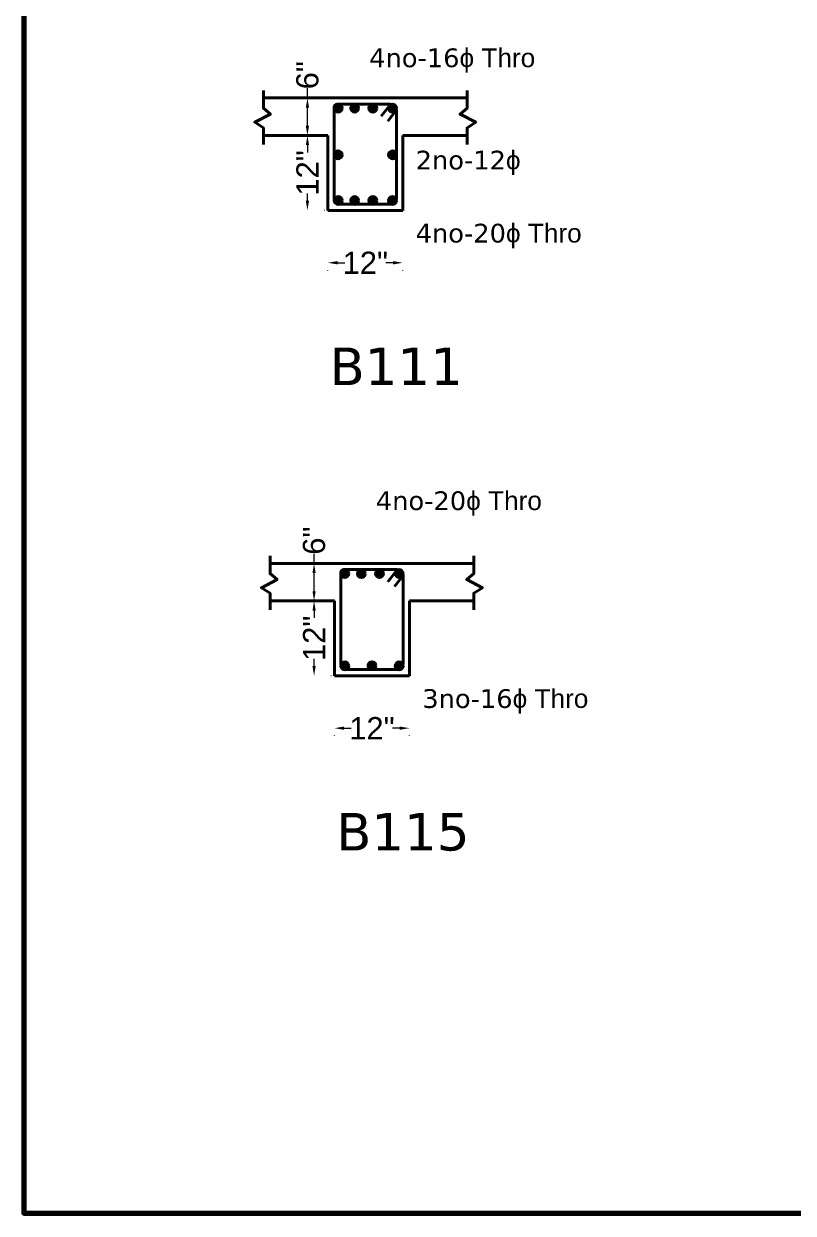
# Model space of a CAD drawing. Header units: feet. Extents: x 15113 to 123217, y -97269 to -8247.
# Drawn here: x 42026.4 to 42272.9, y -52613.9 to -52233 of the extents above; entities that cross this region are included whole.
import ezdxf

# ---------------------------------------------------------------- set-up
doc = ezdxf.new("R2010")
doc.units = ezdxf.units.FT
doc.header["$LTSCALE"] = 50.2
doc.header["$MEASUREMENT"] = 0
doc.header["$PDMODE"] = 3
doc.linetypes.add('DOT', pattern=[0.25, 0, -0.25])
for name, color, linetype, lineweight in [('drg seal', 250, 'Continuous', 120), ('Str Beam', 10, 'Continuous', 35), ('Str Column', 50, 'Continuous', 35), ('sTR fOOTING', 6, 'Continuous', 35), ('Str LBL', 3, 'Continuous', 35)]:
    doc.layers.add(name, color=color, linetype=linetype, lineweight=lineweight)
doc.layers.add('drg seal txt', color=7, linetype='Continuous')
doc.styles.add('5.2 INCH', font='arial.ttf', dxfattribs={"height": 5.2})
doc.styles.add('7.1 INCH', font='arial.ttf', dxfattribs={"height": 7.1})
doc.styles.get("Standard").update_dxf_attribs({"font": 'arial.ttf'})
doc.dimstyles.new('2.2 INCH', dxfattribs={"dimscale": 0, "dimtxt": 5.2, "dimasz": 3.1, "dimexe": 0.18, "dimexo": 1.063, "dimgap": 0.09, "dimtad": 0, "dimdec": 0, "dimzin": 0, "dimdsep": 46, "dimlunit": 4, "dimtxsty": '5.2 INCH', "dimcen": 0, "dimclrd": 230, "dimclre": 230, "dimclrt": 164, "dimadec": 0, "dimazin": 0, "dimtfac": 1, "dimtdec": 0, "dimtofl": 0, "dimtmove": 0, "dimatfit": 3, "dimfxl": 0.5, "dimtolj": 1, "dimtzin": 0, "dimlwd": 15, "dimlwe": 15, "dimarcsym": 0})

# ---------------------------------------------------------------- blocks, each defined once
blk = doc.blocks.new('*D700')
at = {"layer": 'Defpoints', "color": 0, "linetype": 'Continuous', "transparency": 16777216}
for p in [(42147.83, -52309.56), (42123.83, -52313.1), (42147.83, -52313.1)]:
    blk.add_point(p, dxfattribs=at)
at = {"layer": 'Str Beam', "color": 230, "linetype": 'DOT', "lineweight": 15, "transparency": 16777216}
for p, q in [((42123.83, -52312.03), (42123.83, -52309.38)), ((42147.83, -52312.03), (42147.83, -52309.38))]:
    blk.add_line(p, q, dxfattribs=at)
at = {"layer": 'Str Beam', "color": 230, "lineweight": 15, "transparency": 16777216}
for p, q in [((42126.93, -52309.56), (42129.23, -52309.56)), ((42144.73, -52309.56), (42142.42, -52309.56))]:
    blk.add_line(p, q, dxfattribs=at)
at = {"layer": 'Str Beam', "color": 230, "linetype": 'Continuous', "transparency": 16777216}
for points in [[(42126.93, -52309.04), (42126.93, -52310.08), (42123.83, -52309.56)], [(42144.73, -52309.04), (42144.73, -52310.08), (42147.83, -52309.56)]]:
    blk.add_solid(points, dxfattribs=at)
at = {"layer": 'Str Beam', "color": 164, "linetype": 'Continuous', "lineweight": 40, "transparency": 16777216, "insert": (42135.83, -52309.56), "char_height": 7.1, "attachment_point": 5, "style": '7.1 INCH'}
blk.add_mtext('\\A1;12"', dxfattribs=at)
blk = doc.blocks.new('*D678')
at = {"layer": 'Defpoints', "color": 0, "linetype": 'Continuous', "transparency": 16777216}
for p in [(42117.3, -52256.8), (42117.3, -52256.8), (42117.3, -52268.8)]:
    blk.add_point(p, dxfattribs=at)
at = {"layer": 'sTR fOOTING', "color": 230, "lineweight": 15, "transparency": 16777216}
for p, q in [((42117.3, -52256.8), (42117.3, -52253.7)), ((42117.3, -52265.7), (42117.3, -52259.9))]:
    blk.add_line(p, q, dxfattribs=at)
at = {"layer": 'sTR fOOTING', "color": 230, "linetype": 'DOT', "lineweight": 15, "transparency": 16777216}
for p, q in [((42116.24, -52256.8), (42117.12, -52256.8)), ((42116.24, -52268.8), (42117.12, -52268.8))]:
    blk.add_line(p, q, dxfattribs=at)
at = {"layer": 'sTR fOOTING', "color": 230, "linetype": 'Continuous', "transparency": 16777216}
for points in [[(42116.78, -52259.9), (42117.82, -52259.9), (42117.3, -52256.8)], [(42116.78, -52265.7), (42117.82, -52265.7), (42117.3, -52268.8)]]:
    blk.add_solid(points, dxfattribs=at)
at = {"layer": 'sTR fOOTING', "color": 164, "linetype": 'Continuous', "lineweight": 40, "transparency": 16777216, "insert": (42117.3, -52249.51), "char_height": 7.1, "attachment_point": 5, "rotation": 90, "style": '7.1 INCH'}
blk.add_mtext('\\A1;6"', dxfattribs=at)
blk = doc.blocks.new('*D701')
at = {"layer": 'Defpoints', "color": 0, "linetype": 'Continuous', "transparency": 16777216}
for p in [(42117.3, -52268.8), (42123.83, -52268.8), (42123.83, -52292.8)]:
    blk.add_point(p, dxfattribs=at)
at = {"layer": 'sTR fOOTING', "color": 230, "linetype": 'DOT', "lineweight": 15, "transparency": 16777216}
for p, q in [((42122.76, -52268.8), (42117.12, -52268.8)), ((42122.76, -52292.8), (42117.12, -52292.8))]:
    blk.add_line(p, q, dxfattribs=at)
at = {"layer": 'sTR fOOTING', "color": 230, "lineweight": 15, "transparency": 16777216}
for p, q in [((42117.3, -52271.9), (42117.3, -52274.2)), ((42117.3, -52289.7), (42117.3, -52287.39))]:
    blk.add_line(p, q, dxfattribs=at)
at = {"layer": 'sTR fOOTING', "color": 230, "linetype": 'Continuous', "transparency": 16777216}
for points in [[(42116.78, -52271.9), (42117.82, -52271.9), (42117.3, -52268.8)], [(42116.78, -52289.7), (42117.82, -52289.7), (42117.3, -52292.8)]]:
    blk.add_solid(points, dxfattribs=at)
at = {"layer": 'sTR fOOTING', "color": 164, "linetype": 'Continuous', "lineweight": 40, "transparency": 16777216, "insert": (42117.3, -52280.8), "char_height": 7.1, "attachment_point": 5, "rotation": 90, "style": '7.1 INCH'}
blk.add_mtext('\\A1;12"', dxfattribs=at)
blk = doc.blocks.new('*D708')
at = {"layer": 'Defpoints', "color": 0, "linetype": 'Continuous', "transparency": 16777216}
for p in [(42149.96, -52458.59), (42125.96, -52462.13), (42149.96, -52462.13)]:
    blk.add_point(p, dxfattribs=at)
at = {"layer": 'Str Beam', "color": 230, "linetype": 'DOT', "lineweight": 15, "transparency": 16777216}
for p, q in [((42125.96, -52461.06), (42125.96, -52458.41)), ((42149.96, -52461.06), (42149.96, -52458.41))]:
    blk.add_line(p, q, dxfattribs=at)
at = {"layer": 'Str Beam', "color": 230, "lineweight": 15, "transparency": 16777216}
for p, q in [((42129.06, -52458.59), (42131.36, -52458.59)), ((42146.86, -52458.59), (42144.55, -52458.59))]:
    blk.add_line(p, q, dxfattribs=at)
at = {"layer": 'Str Beam', "color": 230, "linetype": 'Continuous', "transparency": 16777216}
for points in [[(42129.06, -52458.07), (42129.06, -52459.11), (42125.96, -52458.59)], [(42146.86, -52458.07), (42146.86, -52459.11), (42149.96, -52458.59)]]:
    blk.add_solid(points, dxfattribs=at)
at = {"layer": 'Str Beam', "color": 164, "linetype": 'Continuous', "lineweight": 40, "transparency": 16777216, "insert": (42137.96, -52458.59), "char_height": 7.1, "attachment_point": 5, "style": '7.1 INCH'}
blk.add_mtext('\\A1;12"', dxfattribs=at)
blk = doc.blocks.new('*D682')
at = {"layer": 'Defpoints', "color": 0, "linetype": 'Continuous', "transparency": 16777216}
for p in [(42119.43, -52405.83), (42119.43, -52405.83), (42119.43, -52417.83)]:
    blk.add_point(p, dxfattribs=at)
at = {"layer": 'sTR fOOTING', "color": 230, "lineweight": 15, "transparency": 16777216}
for p, q in [((42119.43, -52405.83), (42119.43, -52402.73)), ((42119.43, -52414.73), (42119.43, -52408.93))]:
    blk.add_line(p, q, dxfattribs=at)
at = {"layer": 'sTR fOOTING', "color": 230, "linetype": 'DOT', "lineweight": 15, "transparency": 16777216}
for p, q in [((42118.37, -52405.83), (42119.25, -52405.83)), ((42118.37, -52417.83), (42119.25, -52417.83))]:
    blk.add_line(p, q, dxfattribs=at)
at = {"layer": 'sTR fOOTING', "color": 230, "linetype": 'Continuous', "transparency": 16777216}
for points in [[(42118.92, -52408.93), (42119.95, -52408.93), (42119.43, -52405.83)], [(42118.92, -52414.73), (42119.95, -52414.73), (42119.43, -52417.83)]]:
    blk.add_solid(points, dxfattribs=at)
at = {"layer": 'sTR fOOTING', "color": 164, "linetype": 'Continuous', "lineweight": 40, "transparency": 16777216, "insert": (42119.43, -52398.54), "char_height": 7.1, "attachment_point": 5, "rotation": 90, "style": '7.1 INCH'}
blk.add_mtext('\\A1;6"', dxfattribs=at)
blk = doc.blocks.new('*D709')
at = {"layer": 'Defpoints', "color": 0, "linetype": 'Continuous', "transparency": 16777216}
for p in [(42119.43, -52417.83), (42125.96, -52417.83), (42125.96, -52441.83)]:
    blk.add_point(p, dxfattribs=at)
at = {"layer": 'sTR fOOTING', "color": 230, "linetype": 'DOT', "lineweight": 15, "transparency": 16777216}
for p, q in [((42124.9, -52417.83), (42119.25, -52417.83)), ((42124.9, -52441.83), (42119.25, -52441.83))]:
    blk.add_line(p, q, dxfattribs=at)
at = {"layer": 'sTR fOOTING', "color": 230, "lineweight": 15, "transparency": 16777216}
for p, q in [((42119.43, -52420.93), (42119.43, -52423.23)), ((42119.43, -52438.73), (42119.43, -52436.42))]:
    blk.add_line(p, q, dxfattribs=at)
at = {"layer": 'sTR fOOTING', "color": 230, "linetype": 'Continuous', "transparency": 16777216}
for points in [[(42118.92, -52420.93), (42119.95, -52420.93), (42119.43, -52417.83)], [(42118.92, -52438.73), (42119.95, -52438.73), (42119.43, -52441.83)]]:
    blk.add_solid(points, dxfattribs=at)
at = {"layer": 'sTR fOOTING', "color": 164, "linetype": 'Continuous', "lineweight": 40, "transparency": 16777216, "insert": (42119.43, -52429.83), "char_height": 7.1, "attachment_point": 5, "rotation": 90, "style": '7.1 INCH'}
blk.add_mtext('\\A1;12"', dxfattribs=at)

msp = doc.modelspace()

# ---------------------------------------------------------------- hatches: boundary and pattern name
at = {"layer": 'Str Beam', "lineweight": 40}
h = msp.add_hatch(color=256, dxfattribs=at)
h.dxf.hatch_style = 1
h.paths.add_polyline_path([(42125.89502, -52260.05486, 1), (42128.41102, -52260.05486, 1)])
h = msp.add_hatch(color=256, dxfattribs=at)
h.dxf.hatch_style = 1
h.paths.add_polyline_path([(42131.17748, -52260.05486, 1), (42133.69348, -52260.05486, 1)])
h = msp.add_hatch(color=256, dxfattribs=at)
h.dxf.hatch_style = 1
h.paths.add_polyline_path([(42136.98389, -52260.05486, 1), (42139.49989, -52260.05486, 1)])
h = msp.add_hatch(color=256, dxfattribs=at)
h.dxf.hatch_style = 1
h.paths.add_polyline_path([(42143.29744, -52260.05486, 1), (42145.81344, -52260.05486, 1)])
h = msp.add_hatch(color=256, dxfattribs=at)
h.dxf.hatch_style = 1
h.paths.add_polyline_path([(42125.87503, -52275.0041, -1), (42128.39103, -52275.0041, -1)])
h = msp.add_hatch(color=256, dxfattribs=at)
h.dxf.hatch_style = 1
h.paths.add_polyline_path([(42145.82541, -52275.0041, 1), (42143.30941, -52275.0041, 1)])
h = msp.add_hatch(color=256, dxfattribs=at)
h.dxf.hatch_style = 1
h.paths.add_polyline_path([(42125.89502, -52289.61405, -1), (42128.41102, -52289.61405, -1)])
h = msp.add_hatch(color=256, dxfattribs=at)
h.dxf.hatch_style = 1
h.paths.add_polyline_path([(42131.17748, -52289.61405, -1), (42133.69348, -52289.61405, -1)])
h = msp.add_hatch(color=256, dxfattribs=at)
h.dxf.hatch_style = 1
h.paths.add_polyline_path([(42136.98389, -52289.61405, -1), (42139.49989, -52289.61405, -1)])
h = msp.add_hatch(color=256, dxfattribs=at)
h.dxf.hatch_style = 1
h.paths.add_polyline_path([(42143.29744, -52289.61405, -1), (42145.81344, -52289.61405, -1)])
h = msp.add_hatch(color=256, dxfattribs=at)
h.dxf.hatch_style = 1
h.paths.add_polyline_path([(42128.02866, -52409.08449, 1), (42130.54466, -52409.08449, 1)])
h = msp.add_hatch(color=256, dxfattribs=at)
h.dxf.hatch_style = 1
h.paths.add_polyline_path([(42133.31112, -52409.08449, 1), (42135.82712, -52409.08449, 1)])
h = msp.add_hatch(color=256, dxfattribs=at)
h.dxf.hatch_style = 1
h.paths.add_polyline_path([(42139.11752, -52409.08449, 1), (42141.63352, -52409.08449, 1)])
h = msp.add_hatch(color=256, dxfattribs=at)
h.dxf.hatch_style = 1
h.paths.add_polyline_path([(42145.43108, -52409.08449, 1), (42147.94708, -52409.08449, 1)])
h = msp.add_hatch(color=256, dxfattribs=at)
h.dxf.hatch_style = 1
h.paths.add_polyline_path([(42128.02866, -52438.64368, -1), (42130.54466, -52438.64368, -1)])
h = msp.add_hatch(color=256, dxfattribs=at)
h.dxf.hatch_style = 1
h.paths.add_polyline_path([(42136.70105, -52438.57035, -1), (42139.21705, -52438.57035, -1)])
h = msp.add_hatch(color=256, dxfattribs=at)
h.dxf.hatch_style = 1
h.paths.add_polyline_path([(42145.43108, -52438.64368, -1), (42147.94708, -52438.64368, -1)])

# ---------------------------------------------------------------- linework, layer by layer
at = {"layer": 'drg seal', "lineweight": 70}
msp.add_lwpolyline([(43027.81727, -52613.90456), (43027.81727, -51856.56805), (42026.43612, -51856.56805), (42026.43612, -52613.90456), (43027.68093, -52613.90456)], dxfattribs=at)
at = {"layer": 'Str Beam', "lineweight": 40}
for p, q in [((42143.86936, -52258.85612), (42140.94264, -52262.64704)), ((42145.80599, -52260.61992), (42143.0513, -52264.18801)), ((42146.00299, -52407.88575), (42143.07628, -52411.67667)), ((42147.93963, -52409.64955), (42145.18494, -52413.21765))]:
    msp.add_line(p, q, dxfattribs=at)
at = {"layer": 'Str Beam', "color": 2, "linetype": 'Continuous', "lineweight": 40}
for points in [[(42103.19536, -52254.38283), (42103.19536, -52260.04438), (42105.46225, -52261.9855), (42100.44242, -52264.57363), (42103.19536, -52266.35302), (42103.19536, -52271.6911)], [(42168.45547, -52254.38283), (42168.45547, -52260.04438), (42166.18857, -52261.9855), (42171.2084, -52264.57363), (42168.45547, -52266.35302), (42168.45547, -52271.6911)], [(42168.45547, -52256.79872), (42103.19536, -52256.79872)], [(42123.82541, -52268.79872), (42103.19536, -52268.79872)], [(42123.82541, -52268.79872), (42123.82541, -52292.79872)], [(42147.82541, -52292.79872), (42147.82541, -52268.79872)], [(42168.45547, -52268.79872), (42147.82541, -52268.79872)], [(42105.32899, -52403.41246), (42105.32899, -52409.07401), (42107.59589, -52411.01513), (42102.57605, -52413.60327), (42105.32899, -52415.38266), (42105.32899, -52420.72074)], [(42170.5891, -52403.41246), (42170.5891, -52409.07401), (42168.32221, -52411.01513), (42173.34204, -52413.60327), (42170.5891, -52415.38266), (42170.5891, -52420.72074)], [(42170.5891, -52405.82835), (42105.32899, -52405.82835)], [(42125.95905, -52417.82835), (42105.32899, -52417.82835)], [(42125.95905, -52417.82835), (42125.95905, -52441.82835)], [(42149.95905, -52441.82835), (42149.95905, -52417.82835)], [(42170.5891, -52417.82835), (42149.95905, -52417.82835)]]:
    msp.add_lwpolyline(points, dxfattribs=at)
at = {"layer": 'Str Beam', "color": 1, "linetype": 'Continuous', "lineweight": 40}
for points in [[(42125.82541, -52285.21068), (42125.82541, -52280.79872), (42125.82541, -52259.79872, -0.414213562), (42126.82541, -52258.79872), (42143.82541, -52258.79872, -0.414213562), (42145.82541, -52260.79872), (42145.82541, -52280.79872), (42145.82541, -52286.05391)], [(42145.82541, -52280.67409), (42145.82541, -52288.79872, -0.414213562), (42143.82541, -52290.79872), (42127.82541, -52290.79872, -0.414213562), (42125.82541, -52288.79872), (42125.82541, -52281.38494)], [(42127.95905, -52434.24031), (42127.95905, -52429.82835), (42127.95905, -52408.82835, -0.414213562), (42128.95905, -52407.82835), (42145.95905, -52407.82835, -0.414213562), (42147.95905, -52409.82835), (42147.95905, -52429.82835), (42147.95905, -52435.08354)], [(42147.95905, -52429.70372), (42147.95905, -52437.82835, -0.414213562), (42145.95905, -52439.82835), (42129.95905, -52439.82835, -0.414213562), (42127.95905, -52437.82835), (42127.95905, -52430.41457)]]:
    msp.add_lwpolyline(points, format="xyb", dxfattribs=at)
at = {"layer": 'Str Beam', "lineweight": 40}
for centre in [(42127.15302, -52260.05486), (42132.43548, -52260.05486), (42138.24189, -52260.05486), (42144.55544, -52260.05486), (42127.13303, -52275.0041), (42144.56741, -52275.0041), (42127.15302, -52289.61405), (42132.43548, -52289.61405), (42138.24189, -52289.61405), (42144.55544, -52289.61405), (42129.28666, -52409.08449), (42134.56912, -52409.08449), (42140.37552, -52409.08449), (42146.68908, -52409.08449), (42129.28666, -52438.64368), (42137.95905, -52438.57035), (42146.68908, -52438.64368)]:
    msp.add_circle(centre, 1.258, dxfattribs=at)
at = {"layer": 'Str Column', "linetype": 'Continuous', "lineweight": 40}
for p, q in [((42123.82541, -52292.79872), (42147.82541, -52292.79872)), ((42125.95905, -52441.82835), (42149.95905, -52441.82835))]:
    msp.add_line(p, q, dxfattribs=at)

# ---------------------------------------------------------------- texts
at = {"layer": 'drg seal txt', "lineweight": 40, "char_height": 6, "attachment_point": 1}
for s, insert in [('{\\fVerdana|b0|i0|c0|p34;4no-16}ϕ Thro', (42137.07413, -52240.92928)), ('{\\fVerdana|b0|i0|c0|p34;\\P2no-12}ϕ', (42151.95831, -52263.68043)), ('{\\fVerdana|b0|i0|c0|p34;\\P4no-20}ϕ Thro', (42151.95831, -52287.07398)), ('{\\fVerdana|b0|i0|c0|p34;4no-20}ϕ Thro', (42139.20777, -52382.74876)), ('{\\fVerdana|b0|i0|c0|p34;\\P3no-16}ϕ Thro', (42154.09195, -52436.10362))]:
    msp.add_mtext(s, dxfattribs=dict(at, insert=insert))
at = {"layer": 'Str LBL', "lineweight": 40, "insert": (42124.38396, -52336.7258), "char_height": 12, "width": 56.3552661, "attachment_point": 1}
msp.add_mtext('{\\fVerdana|b0|i0|c0|p34;B111}', dxfattribs=at)
at = {"layer": 'Str LBL', "insert": (42126.5176, -52485.75543), "char_height": 12, "width": 56.3552661, "attachment_point": 1}
msp.add_mtext('{\\fVerdana|b0|i0|c0|p34;B115}', dxfattribs=at)

# ---------------------------------------------------------------- dimensions: what is measured, and where the dimension line sits
at = {"layer": 'Str Beam', "color": 3, "linetype": 'Continuous', "lineweight": 40}
for base, p1, p2, picture, middle in [((42147.82541, -52309.56098), (42123.82541, -52313.09545), (42147.82541, -52313.09545), '*D700', (42135.82541, -52309.56098)), ((42149.95905, -52458.59062), (42125.95905, -52462.12509), (42149.95905, -52462.12509), '*D708', (42137.95905, -52458.59062))]:
    dim = msp.add_linear_dim(base=base, p1=p1, p2=p2, text='12"', dimstyle='2.2 INCH', override={"dimscale": 1, "dimtxsty": '7.1 INCH'}, dxfattribs=at)
    dim.commit()
    dim.dimension.update_dxf_attribs({"geometry": picture, "text_midpoint": middle})
at = {"layer": 'sTR fOOTING', "linetype": 'Continuous', "lineweight": 40}
for base, p1, p2, picture, middle in [((42117.29873, -52256.79872), (42117.29873, -52268.79872), (42117.29873, -52256.79872), '*D678', (42117.29873, -52249.50902)), ((42119.43237, -52405.82835), (42119.43237, -52417.82835), (42119.43237, -52405.82835), '*D682', (42119.43237, -52398.53866))]:
    dim = msp.add_linear_dim(base=base, p1=p1, p2=p2, angle=90, text='6"', dimstyle='2.2 INCH', override={"dimscale": 1, "dimtxsty": '7.1 INCH'}, dxfattribs=at)
    dim.commit()
    dim.dimension.update_dxf_attribs({"geometry": picture, "text_midpoint": middle, "dimtype": 160})
for base, p1, p2, picture, middle in [((42117.29873, -52268.79872), (42123.82541, -52292.79872), (42123.82541, -52268.79872), '*D701', (42117.29873, -52280.79872)), ((42119.43237, -52417.82835), (42125.95905, -52441.82835), (42125.95905, -52417.82835), '*D709', (42119.43237, -52429.82835))]:
    dim = msp.add_linear_dim(base=base, p1=p1, p2=p2, angle=90, text='12"', dimstyle='2.2 INCH', override={"dimscale": 1, "dimtxsty": '7.1 INCH'}, dxfattribs=at)
    dim.commit()
    dim.dimension.update_dxf_attribs({"geometry": picture, "text_midpoint": middle})

doc.saveas('drawing.dxf')
